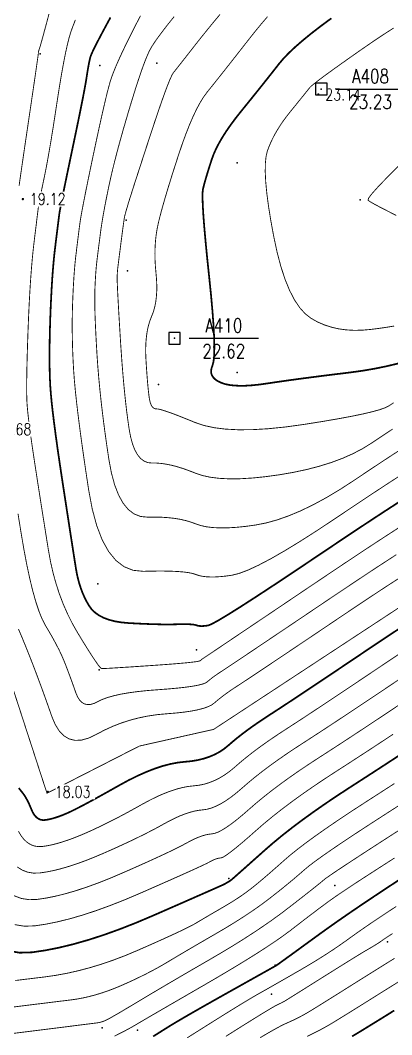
# Model space of a CAD drawing. Extents: x 871 to 1488, y 1110 to 1509.
# Drawn here: x 998.2 to 1030.2, y 1156.5 to 1244 of the extents above; entities that cross this region are included whole.
import ezdxf
from ezdxf.enums import TextEntityAlignment as Align

# ---------------------------------------------------------------- set-up
doc = ezdxf.new("R2010")
doc.units = 0
doc.header["$LTSCALE"] = 0.5
doc.header["$PDSIZE"] = 0.2
doc.layers.get('0').update_dxf_attribs({"linetype": 'CONTINUOUS'})
for name, color, linetype in [('DGX', 2, 'CONTINUOUS'), ('GCD', 1, 'CONTINUOUS'), ('KZD', 1, 'CONTINUOUS'), ('ZDH', 1, 'CONTINUOUS')]:
    doc.layers.add(name, color=color, linetype=linetype)
doc.styles.add('HZ', font='rs.shx', dxfattribs={"width": 0.8, "bigfont": 'hztxt.shx'})

# ---------------------------------------------------------------- blocks, each defined once
blk = doc.blocks.new('GC200')
at = {"linetype": 'Continuous', "const_width": 0.2, "flags": 128}
blk.add_lwpolyline([(-0.1, 0, 1), (0.1, 0, 1)], format="xyb", close=True, dxfattribs=at)
blk = doc.blocks.new('gc261')
blk.add_lwpolyline([(-1, -1), (1, -1), (1, 1), (-1, 1)], close=True)
blk.add_point((0, 0))

msp = doc.modelspace()

# ---------------------------------------------------------------- linework, layer by layer
at = {"layer": 'DGX', "linetype": 'Continuous', "const_width": 0.075, "elevation": 18, "flags": 128}
msp.add_lwpolyline([(1092.349, 1235.453), (1087.995, 1226.038), (1083.075, 1220.756), (1063.737, 1210.084), (1055.226, 1203.74), (1036.535, 1197.056), (1014.874, 1182.849), (1008.465, 1181.412), (1000.492, 1177.348), (995.672, 1192.15), (993.252, 1210.539), (995.311, 1246.721), (998.844, 1256.44), (1017.747, 1272.329), (1031.623, 1278.323), (1058.063, 1275.135), (1068.371, 1272.68), (1076.951, 1262.439), (1095.592, 1248.1)], close=True, dxfattribs=at)
at = {"layer": 'DGX', "linetype": 'Continuous', "const_width": 0.075, "flags": 128}
for points in [[(998.089, 1229.714), (998.19, 1230.429), (998.319, 1231.318), (998.474, 1232.38), (998.655, 1233.615), (998.864, 1235.024), (999.072, 1236.428), (999.252, 1237.649), (999.404, 1238.686), (999.529, 1239.54), (999.625, 1240.211), (999.694, 1240.698), (999.735, 1241.003), (999.748, 1241.123), (999.749, 1241.156), (999.753, 1241.195), (999.762, 1241.24), (999.773, 1241.293), (999.789, 1241.351), (999.808, 1241.416), (999.831, 1241.488), (999.857, 1241.566), (999.894, 1241.683), (999.95, 1241.872), (1000.023, 1242.131), (1000.116, 1242.462), (1000.226, 1242.865), (1000.354, 1243.338), (1000.501, 1243.883), (1000.666, 1244.499)], [(1031.352, 1200.549), (1029.846, 1199.581), (1028.094, 1198.435), (1026.095, 1197.11), (1023.85, 1195.606), (1021.626, 1194.11), (1019.69, 1192.808), (1018.042, 1191.7), (1016.682, 1190.787), (1015.611, 1190.067), (1014.828, 1189.541), (1014.332, 1189.21), (1014.126, 1189.073), (1014.064, 1189.032), (1014.006, 1188.993), (1013.95, 1188.954), (1013.897, 1188.916), (1013.847, 1188.878), (1013.8, 1188.841), (1013.756, 1188.805), (1013.715, 1188.769), (1013.614, 1188.731), (1013.391, 1188.689), (1013.046, 1188.644), (1012.579, 1188.593), (1011.99, 1188.539), (1011.28, 1188.481), (1010.447, 1188.418), (1009.492, 1188.351), (1008.536, 1188.287), (1007.701, 1188.231), (1006.986, 1188.185), (1006.391, 1188.148), (1005.916, 1188.119), (1005.561, 1188.1), (1005.327, 1188.09), (1005.213, 1188.088), (1005.133, 1188.139), (1005.001, 1188.286), (1004.818, 1188.529), (1004.584, 1188.869), (1004.298, 1189.304), (1003.96, 1189.835), (1003.571, 1190.461), (1003.131, 1191.184), (1002.683, 1191.97), (1002.274, 1192.786), (1001.902, 1193.631), (1001.569, 1194.506), (1001.274, 1195.411), (1001.016, 1196.345), (1000.797, 1197.309), (1000.616, 1198.303), (1000.455, 1199.305), (1000.297, 1200.295), (1000.142, 1201.272), (999.989, 1202.237), (999.84, 1203.189), (999.693, 1204.129), (999.55, 1205.056), (999.409, 1205.97), (999.277, 1206.844), (999.16, 1207.647), (999.058, 1208.38), (998.97, 1209.042), (998.897, 1209.635), (998.839, 1210.158), (998.795, 1210.61), (998.767, 1210.993), (998.75, 1211.394), (998.74, 1211.902), (998.739, 1212.517), (998.747, 1213.239), (998.762, 1214.068), (998.785, 1215.003), (998.817, 1216.046), (998.857, 1217.196), (998.903, 1218.368), (998.955, 1219.478), (999.012, 1220.526), (999.074, 1221.512), (999.142, 1222.435), (999.215, 1223.295), (999.294, 1224.094), (999.378, 1224.83), (999.459, 1225.496), (999.531, 1226.084), (999.594, 1226.592), (999.647, 1227.023), (999.69, 1227.375), (999.724, 1227.648), (999.748, 1227.843), (999.763, 1227.959), (999.779, 1228.064), (999.808, 1228.226), (999.85, 1228.445), (999.905, 1228.72), (999.972, 1229.052), (1000.052, 1229.44), (1000.145, 1229.885), (1000.25, 1230.387), (1000.365, 1230.948), (1000.485, 1231.57), (1000.609, 1232.253), (1000.739, 1232.997), (1000.875, 1233.803), (1001.015, 1234.67), (1001.16, 1235.598), (1001.311, 1236.587), (1001.462, 1237.571), (1001.608, 1238.483), (1001.751, 1239.323), (1001.889, 1240.091), (1002.022, 1240.787), (1002.152, 1241.411), (1002.277, 1241.963), (1002.398, 1242.443), (1002.538, 1242.912), (1002.722, 1243.429), (1002.948, 1243.997)], [(1030.892, 1204.671), (1029.814, 1203.974), (1028.551, 1203.146), (1027.105, 1202.185), (1025.476, 1201.093), (1023.828, 1200.002), (1022.329, 1199.046), (1020.977, 1198.224), (1019.774, 1197.536), (1018.719, 1196.984), (1017.812, 1196.565), (1017.053, 1196.281), (1016.442, 1196.132), (1015.924, 1196.061), (1015.444, 1196.012), (1015.001, 1195.986), (1014.596, 1195.983), (1014.229, 1196.002), (1013.899, 1196.043), (1013.607, 1196.107), (1013.353, 1196.193), (1013.076, 1196.283), (1012.715, 1196.357), (1012.271, 1196.415), (1011.743, 1196.457), (1011.132, 1196.484), (1010.437, 1196.496), (1009.658, 1196.491), (1008.796, 1196.471), (1007.932, 1196.556), (1007.146, 1196.869), (1006.439, 1197.41), (1005.81, 1198.178), (1005.26, 1199.173), (1004.789, 1200.396), (1004.396, 1201.846), (1004.082, 1203.524), (1003.822, 1205.251), (1003.59, 1206.851), (1003.386, 1208.323), (1003.211, 1209.668), (1003.064, 1210.885), (1002.946, 1211.975), (1002.856, 1212.937), (1002.794, 1213.771), (1002.752, 1214.535), (1002.718, 1215.286), (1002.693, 1216.023), (1002.677, 1216.747), (1002.67, 1217.458), (1002.672, 1218.156), (1002.683, 1218.84), (1002.702, 1219.511), (1002.728, 1220.158), (1002.756, 1220.77), (1002.788, 1221.349), (1002.822, 1221.893), (1002.86, 1222.402), (1002.9, 1222.877), (1002.943, 1223.318), (1002.99, 1223.724), (1003.037, 1224.107), (1003.082, 1224.476), (1003.126, 1224.831), (1003.169, 1225.172), (1003.21, 1225.5), (1003.25, 1225.814), (1003.288, 1226.115), (1003.325, 1226.402), (1003.374, 1226.74), (1003.452, 1227.196), (1003.557, 1227.77), (1003.69, 1228.46), (1003.85, 1229.268), (1004.039, 1230.193), (1004.255, 1231.236), (1004.498, 1232.395), (1004.746, 1233.56), (1004.975, 1234.616), (1005.185, 1235.565), (1005.377, 1236.406), (1005.549, 1237.138), (1005.703, 1237.763), (1005.837, 1238.28), (1005.953, 1238.689), (1006.08, 1239.075), (1006.249, 1239.524), (1006.459, 1240.034), (1006.71, 1240.607), (1007.003, 1241.241), (1007.338, 1241.938), (1007.714, 1242.697), (1008.131, 1243.518), (1008.565, 1244.344)], [(1030.836, 1206.849), (1030.07, 1206.354), (1029.172, 1205.764), (1028.144, 1205.082), (1026.985, 1204.305), (1025.782, 1203.525), (1024.618, 1202.83), (1023.496, 1202.221), (1022.414, 1201.697), (1021.373, 1201.26), (1020.372, 1200.908), (1019.412, 1200.641), (1018.493, 1200.461), (1017.626, 1200.342), (1016.821, 1200.261), (1016.08, 1200.217), (1015.402, 1200.211), (1014.787, 1200.243), (1014.235, 1200.312), (1013.746, 1200.419), (1013.32, 1200.563), (1012.91, 1200.715), (1012.469, 1200.844), (1011.998, 1200.95), (1011.495, 1201.034), (1010.962, 1201.094), (1010.398, 1201.131), (1009.802, 1201.145), (1009.176, 1201.137), (1008.562, 1201.198), (1008.004, 1201.42), (1007.502, 1201.804), (1007.056, 1202.349), (1006.666, 1203.056), (1006.331, 1203.924), (1006.052, 1204.953), (1005.829, 1206.144), (1005.643, 1207.398), (1005.473, 1208.615), (1005.32, 1209.797), (1005.184, 1210.942), (1005.065, 1212.051), (1004.962, 1213.123), (1004.877, 1214.16), (1004.808, 1215.16), (1004.753, 1216.106), (1004.707, 1216.978), (1004.67, 1217.776), (1004.642, 1218.502), (1004.624, 1219.153), (1004.615, 1219.732), (1004.615, 1220.236), (1004.625, 1220.668), (1004.64, 1221.052), (1004.657, 1221.416), (1004.676, 1221.76), (1004.696, 1222.083), (1004.719, 1222.386), (1004.743, 1222.668), (1004.768, 1222.93), (1004.796, 1223.172), (1004.825, 1223.412), (1004.858, 1223.672), (1004.893, 1223.95), (1004.93, 1224.247), (1004.97, 1224.563), (1005.013, 1224.897), (1005.058, 1225.251), (1005.105, 1225.623), (1005.16, 1226.021), (1005.225, 1226.451), (1005.301, 1226.913), (1005.388, 1227.408), (1005.485, 1227.935), (1005.593, 1228.494), (1005.713, 1229.085), (1005.842, 1229.709), (1005.988, 1230.371), (1006.153, 1231.077), (1006.339, 1231.828), (1006.545, 1232.622), (1006.772, 1233.461), (1007.019, 1234.344), (1007.286, 1235.272), (1007.574, 1236.244), (1007.862, 1237.193), (1008.131, 1238.054), (1008.382, 1238.827), (1008.614, 1239.512), (1008.827, 1240.108), (1009.022, 1240.616), (1009.198, 1241.036), (1009.355, 1241.367), (1009.536, 1241.687), (1009.786, 1242.073), (1010.104, 1242.525), (1010.49, 1243.042), (1010.944, 1243.626), (1011.467, 1244.275)], [(1030.325, 1208.733), (1029.793, 1208.383), (1029.183, 1207.978), (1028.495, 1207.517), (1027.735, 1207.047), (1026.908, 1206.614), (1026.015, 1206.217), (1025.054, 1205.858), (1024.027, 1205.536), (1022.933, 1205.25), (1021.772, 1205.002), (1020.544, 1204.79), (1019.327, 1204.623), (1018.199, 1204.509), (1017.159, 1204.448), (1016.208, 1204.44), (1015.345, 1204.484), (1014.57, 1204.581), (1013.884, 1204.731), (1013.287, 1204.934), (1012.745, 1205.148), (1012.224, 1205.332), (1011.725, 1205.486), (1011.248, 1205.61), (1010.792, 1205.703), (1010.358, 1205.767), (1009.946, 1205.8), (1009.556, 1205.803), (1009.193, 1205.839), (1008.863, 1205.971), (1008.566, 1206.198), (1008.302, 1206.52), (1008.071, 1206.938), (1007.873, 1207.452), (1007.708, 1208.061), (1007.576, 1208.765), (1007.464, 1209.545), (1007.356, 1210.38), (1007.254, 1211.27), (1007.157, 1212.216), (1007.065, 1213.216), (1006.979, 1214.272), (1006.898, 1215.383), (1006.822, 1216.549), (1006.754, 1217.676), (1006.695, 1218.67), (1006.646, 1219.53), (1006.607, 1220.256), (1006.578, 1220.849), (1006.558, 1221.308), (1006.548, 1221.633), (1006.548, 1221.825), (1006.553, 1221.947), (1006.558, 1222.062), (1006.564, 1222.171), (1006.57, 1222.274), (1006.578, 1222.37), (1006.585, 1222.459), (1006.593, 1222.542), (1006.602, 1222.619), (1006.614, 1222.717), (1006.633, 1222.868), (1006.659, 1223.069), (1006.691, 1223.322), (1006.73, 1223.626), (1006.775, 1223.981), (1006.828, 1224.387), (1006.886, 1224.845), (1006.945, 1225.301), (1006.998, 1225.706), (1007.045, 1226.057), (1007.086, 1226.356), (1007.12, 1226.601), (1007.148, 1226.795), (1007.17, 1226.935), (1007.187, 1227.023), (1007.203, 1227.095), (1007.227, 1227.188), (1007.257, 1227.304), (1007.295, 1227.44), (1007.34, 1227.599), (1007.393, 1227.778), (1007.452, 1227.98), (1007.518, 1228.203), (1007.609, 1228.499), (1007.742, 1228.919), (1007.916, 1229.464), (1008.131, 1230.133), (1008.389, 1230.927), (1008.688, 1231.846), (1009.028, 1232.889), (1009.411, 1234.056), (1009.794, 1235.216), (1010.14, 1236.238), (1010.447, 1237.12), (1010.716, 1237.864), (1010.946, 1238.468), (1011.138, 1238.933), (1011.292, 1239.26), (1011.407, 1239.448), (1011.518, 1239.585), (1011.659, 1239.762), (1011.831, 1239.978), (1012.032, 1240.233), (1012.263, 1240.527), (1012.525, 1240.861), (1012.817, 1241.233), (1013.139, 1241.645), (1013.483, 1242.082), (1013.841, 1242.532), (1014.214, 1242.995), (1014.602, 1243.47), (1015.004, 1243.959), (1015.421, 1244.459)], [(1030.413, 1211.002), (1030.221, 1210.875), (1030.005, 1210.729), (1029.689, 1210.57), (1029.198, 1210.398), (1028.534, 1210.214), (1027.695, 1210.019), (1026.681, 1209.812), (1025.494, 1209.593), (1024.132, 1209.362), (1022.596, 1209.119), (1021.029, 1208.904), (1019.577, 1208.758), (1018.238, 1208.679), (1017.013, 1208.668), (1015.903, 1208.725), (1014.906, 1208.85), (1014.023, 1209.043), (1013.254, 1209.304), (1012.579, 1209.581), (1011.978, 1209.82), (1011.452, 1210.021), (1011, 1210.186), (1010.623, 1210.313), (1010.319, 1210.402), (1010.09, 1210.455), (1009.936, 1210.47), (1009.823, 1210.481), (1009.721, 1210.521), (1009.63, 1210.592), (1009.548, 1210.691), (1009.476, 1210.821), (1009.415, 1210.979), (1009.364, 1211.168), (1009.323, 1211.386), (1009.288, 1211.641), (1009.252, 1211.94), (1009.216, 1212.284), (1009.18, 1212.672), (1009.144, 1213.105), (1009.108, 1213.582), (1009.072, 1214.104), (1009.036, 1214.67), (1009.012, 1215.243), (1009.013, 1215.788), (1009.037, 1216.303), (1009.086, 1216.789), (1009.158, 1217.245), (1009.255, 1217.673), (1009.376, 1218.071), (1009.521, 1218.44), (1009.665, 1218.808), (1009.781, 1219.206), (1009.869, 1219.632), (1009.93, 1220.087), (1009.963, 1220.571), (1009.969, 1221.083), (1009.947, 1221.625), (1009.898, 1222.195), (1009.846, 1222.773), (1009.816, 1223.339), (1009.808, 1223.892), (1009.822, 1224.432), (1009.858, 1224.959), (1009.916, 1225.474), (1009.996, 1225.977), (1010.098, 1226.466), (1010.224, 1226.981), (1010.377, 1227.56), (1010.556, 1228.202), (1010.762, 1228.908), (1010.994, 1229.678), (1011.253, 1230.511), (1011.538, 1231.407), (1011.85, 1232.367), (1012.173, 1233.32), (1012.492, 1234.193), (1012.806, 1234.987), (1013.117, 1235.701), (1013.423, 1236.337), (1013.725, 1236.893), (1014.022, 1237.37), (1014.316, 1237.768), (1014.626, 1238.152), (1014.975, 1238.587), (1015.362, 1239.072), (1015.788, 1239.609), (1016.253, 1240.197), (1016.756, 1240.837), (1017.297, 1241.527), (1017.877, 1242.268), (1018.459, 1243.001), (1019.006, 1243.666), (1019.518, 1244.263)], [(1030.454, 1217.609), (1029.835, 1217.506), (1029.161, 1217.408), (1028.432, 1217.315), (1027.69, 1217.25), (1026.976, 1217.238), (1026.29, 1217.279), (1025.633, 1217.372), (1025.004, 1217.517), (1024.403, 1217.715), (1023.831, 1217.965), (1023.288, 1218.268), (1022.774, 1218.666), (1022.292, 1219.203), (1021.841, 1219.878), (1021.422, 1220.691), (1021.034, 1221.642), (1020.678, 1222.731), (1020.353, 1223.959), (1020.06, 1225.325), (1019.808, 1226.695), (1019.609, 1227.938), (1019.462, 1229.053), (1019.368, 1230.04), (1019.326, 1230.898), (1019.337, 1231.629), (1019.4, 1232.231), (1019.516, 1232.705), (1019.67, 1233.117), (1019.85, 1233.53), (1020.056, 1233.946), (1020.288, 1234.363), (1020.545, 1234.783), (1020.828, 1235.205), (1021.136, 1235.629), (1021.471, 1236.054), (1021.801, 1236.461), (1022.097, 1236.825), (1022.359, 1237.149), (1022.587, 1237.431), (1022.78, 1237.671), (1022.94, 1237.87), (1023.066, 1238.028), (1023.157, 1238.144), (1023.292, 1238.279), (1023.548, 1238.492), (1023.925, 1238.785), (1024.423, 1239.157), (1025.042, 1239.608), (1025.782, 1240.137), (1026.643, 1240.746), (1027.625, 1241.434), (1028.629, 1242.124), (1029.553, 1242.741), (1030.399, 1243.284)], [(1030.635, 1227.139), (1029.819, 1227.551), (1029.167, 1227.888), (1028.679, 1228.149), (1028.356, 1228.335), (1028.197, 1228.445), (1028.246, 1228.625), (1028.544, 1229.022), (1029.093, 1229.636), (1029.892, 1230.466), (1030.94, 1231.513)], [(1030.642, 1197.909), (1028.987, 1196.834), (1027.117, 1195.599), (1025.032, 1194.204), (1022.964, 1192.814), (1021.147, 1191.593), (1019.582, 1190.542), (1018.268, 1189.66), (1017.205, 1188.948), (1016.393, 1188.406), (1015.832, 1188.033), (1015.522, 1187.83), (1015.343, 1187.713), (1015.171, 1187.597), (1015.008, 1187.484), (1014.853, 1187.371), (1014.707, 1187.261), (1014.569, 1187.153), (1014.439, 1187.046), (1014.318, 1186.941), (1014.149, 1186.839), (1013.875, 1186.742), (1013.497, 1186.65), (1013.015, 1186.563), (1012.427, 1186.481), (1011.736, 1186.404), (1010.94, 1186.332), (1010.039, 1186.265), (1009.125, 1186.193), (1008.287, 1186.104), (1007.526, 1186), (1006.842, 1185.88), (1006.234, 1185.743), (1005.704, 1185.591), (1005.249, 1185.423), (1004.872, 1185.239), (1004.546, 1185.083), (1004.245, 1184.999), (1003.97, 1184.988), (1003.721, 1185.048), (1003.497, 1185.181), (1003.299, 1185.386), (1003.127, 1185.663), (1002.98, 1186.012), (1002.847, 1186.392), (1002.716, 1186.761), (1002.586, 1187.119), (1002.458, 1187.466), (1002.332, 1187.803), (1002.208, 1188.129), (1002.085, 1188.445), (1001.964, 1188.749), (1001.835, 1189.058), (1001.685, 1189.388), (1001.515, 1189.739), (1001.325, 1190.109), (1001.115, 1190.5), (1000.885, 1190.912), (1000.635, 1191.344), (1000.365, 1191.796), (1000.087, 1192.328), (999.812, 1192.999), (999.541, 1193.808), (999.272, 1194.756), (999.008, 1195.842), (998.746, 1197.067), (998.488, 1198.431), (998.234, 1199.933), (997.993, 1201.429)], [(1031.437, 1196.237), (1029.88, 1195.234), (1028.139, 1194.089), (1026.213, 1192.802), (1024.302, 1191.517), (1022.605, 1190.378), (1021.122, 1189.383), (1019.853, 1188.534), (1018.799, 1187.83), (1017.958, 1187.271), (1017.332, 1186.857), (1016.919, 1186.588), (1016.621, 1186.393), (1016.336, 1186.202), (1016.066, 1186.013), (1015.809, 1185.827), (1015.567, 1185.644), (1015.338, 1185.464), (1015.123, 1185.287), (1014.922, 1185.112), (1014.688, 1184.947), (1014.374, 1184.796), (1013.981, 1184.659), (1013.508, 1184.537), (1012.956, 1184.43), (1012.323, 1184.337), (1011.611, 1184.259), (1010.82, 1184.195), (1009.997, 1184.118), (1009.193, 1183.999), (1008.406, 1183.839), (1007.637, 1183.637), (1006.887, 1183.393), (1006.154, 1183.108), (1005.439, 1182.78), (1004.743, 1182.412), (1004.081, 1182.096), (1003.471, 1181.926), (1002.913, 1181.902), (1002.407, 1182.025), (1001.953, 1182.294), (1001.552, 1182.71), (1001.202, 1183.271), (1000.904, 1183.98), (1000.634, 1184.75), (1000.368, 1185.499), (1000.105, 1186.226), (999.845, 1186.931), (999.59, 1187.614), (999.337, 1188.276), (999.089, 1188.915), (998.844, 1189.533), (998.61, 1190.11), (998.398, 1190.629), (998.205, 1191.087), (998.033, 1191.487)]]:
    msp.add_lwpolyline(points, dxfattribs=at)
at = {"layer": 'DGX', "color": 3, "linetype": 'Continuous', "const_width": 0.15, "flags": 128}
for points in [[(1030.948, 1202.493), (1029.558, 1201.595), (1027.931, 1200.527), (1026.067, 1199.289), (1023.966, 1197.881), (1021.875, 1196.48), (1020.039, 1195.262), (1018.458, 1194.227), (1017.134, 1193.376), (1016.065, 1192.708), (1015.251, 1192.223), (1014.693, 1191.921), (1014.391, 1191.803), (1014.222, 1191.78), (1014.066, 1191.764), (1013.922, 1191.755), (1013.79, 1191.754), (1013.671, 1191.76), (1013.564, 1191.774), (1013.469, 1191.794), (1013.386, 1191.823), (1013.292, 1191.852), (1013.161, 1191.875), (1012.995, 1191.894), (1012.794, 1191.906), (1012.556, 1191.914), (1012.283, 1191.916), (1011.974, 1191.913), (1011.63, 1191.904), (1011.249, 1191.896), (1010.831, 1191.894), (1010.377, 1191.898), (1009.886, 1191.909), (1009.359, 1191.925), (1008.795, 1191.948), (1008.194, 1191.976), (1007.556, 1192.011), (1006.929, 1192.068), (1006.357, 1192.163), (1005.842, 1192.296), (1005.383, 1192.466), (1004.98, 1192.674), (1004.634, 1192.92), (1004.343, 1193.204), (1004.109, 1193.526), (1003.911, 1193.874), (1003.73, 1194.234), (1003.566, 1194.608), (1003.419, 1194.994), (1003.288, 1195.394), (1003.175, 1195.807), (1003.078, 1196.233), (1002.998, 1196.672), (1002.916, 1197.182), (1002.816, 1197.818), (1002.697, 1198.581), (1002.558, 1199.471), (1002.401, 1200.488), (1002.224, 1201.632), (1002.029, 1202.903), (1001.814, 1204.301), (1001.602, 1205.706), (1001.413, 1206.998), (1001.249, 1208.177), (1001.108, 1209.244), (1000.99, 1210.197), (1000.897, 1211.038), (1000.827, 1211.767), (1000.781, 1212.382), (1000.751, 1212.965), (1000.729, 1213.594), (1000.716, 1214.27), (1000.712, 1214.993), (1000.716, 1215.763), (1000.729, 1216.58), (1000.75, 1217.443), (1000.779, 1218.353), (1000.815, 1219.263), (1000.856, 1220.124), (1000.9, 1220.937), (1000.948, 1221.702), (1001.001, 1222.418), (1001.058, 1223.086), (1001.119, 1223.706), (1001.184, 1224.277), (1001.248, 1224.802), (1001.307, 1225.28), (1001.36, 1225.712), (1001.408, 1226.097), (1001.45, 1226.437), (1001.487, 1226.731), (1001.518, 1226.979), (1001.544, 1227.18), (1001.581, 1227.425), (1001.649, 1227.8), (1001.746, 1228.307), (1001.872, 1228.945), (1002.028, 1229.715), (1002.214, 1230.616), (1002.43, 1231.649), (1002.674, 1232.812), (1002.921, 1233.985), (1003.141, 1235.042), (1003.334, 1235.986), (1003.501, 1236.814), (1003.641, 1237.529), (1003.754, 1238.128), (1003.841, 1238.614), (1003.902, 1238.985), (1003.948, 1239.287), (1003.993, 1239.568), (1004.037, 1239.826), (1004.079, 1240.062), (1004.12, 1240.276), (1004.16, 1240.468), (1004.199, 1240.637), (1004.236, 1240.785), (1004.303, 1240.972), (1004.43, 1241.259), (1004.617, 1241.646), (1004.865, 1242.134), (1005.174, 1242.722), (1005.542, 1243.41), (1005.971, 1244.199)], [(1030.825, 1214.388), (1029.79, 1214.142), (1028.738, 1213.928), (1027.669, 1213.747), (1026.581, 1213.599), (1025.511, 1213.469), (1024.492, 1213.343), (1023.523, 1213.219), (1022.607, 1213.099), (1021.741, 1212.983), (1020.926, 1212.869), (1020.163, 1212.759), (1019.451, 1212.653), (1018.789, 1212.562), (1018.175, 1212.499), (1017.611, 1212.465), (1017.095, 1212.46), (1016.628, 1212.483), (1016.209, 1212.534), (1015.84, 1212.614), (1015.519, 1212.723), (1015.248, 1212.853), (1015.028, 1212.999), (1014.858, 1213.161), (1014.739, 1213.337), (1014.671, 1213.529), (1014.654, 1213.737), (1014.687, 1213.96), (1014.771, 1214.198), (1014.862, 1214.534), (1014.917, 1215.048), (1014.935, 1215.74), (1014.918, 1216.612), (1014.864, 1217.661), (1014.773, 1218.89), (1014.647, 1220.297), (1014.484, 1221.883), (1014.317, 1223.466), (1014.18, 1224.867), (1014.071, 1226.084), (1013.99, 1227.118), (1013.939, 1227.968), (1013.916, 1228.636), (1013.921, 1229.12), (1013.956, 1229.421), (1014.011, 1229.644), (1014.077, 1229.894), (1014.155, 1230.173), (1014.244, 1230.478), (1014.344, 1230.812), (1014.456, 1231.172), (1014.58, 1231.561), (1014.715, 1231.977), (1014.878, 1232.417), (1015.083, 1232.878), (1015.332, 1233.36), (1015.624, 1233.864), (1015.959, 1234.388), (1016.338, 1234.934), (1016.759, 1235.501), (1017.224, 1236.088), (1017.701, 1236.676), (1018.16, 1237.243), (1018.599, 1237.789), (1019.02, 1238.314), (1019.423, 1238.819), (1019.806, 1239.302), (1020.171, 1239.764), (1020.517, 1240.206), (1020.898, 1240.655), (1021.367, 1241.142), (1021.924, 1241.665), (1022.57, 1242.226), (1023.303, 1242.823), (1024.125, 1243.458), (1025.035, 1244.129)]]:
    msp.add_lwpolyline(points, dxfattribs=at)
for points, elevation in [([(1031.666, 1192.032), (1030.182, 1191.068), (1028.576, 1189.998), (1026.978, 1188.924), (1025.52, 1187.947), (1024.202, 1187.066), (1023.024, 1186.281), (1021.987, 1185.592), (1021.089, 1185), (1020.331, 1184.504), (1019.713, 1184.104), (1019.178, 1183.754), (1018.667, 1183.41), (1018.182, 1183.072), (1017.721, 1182.738), (1017.286, 1182.41), (1016.875, 1182.086), (1016.49, 1181.768), (1016.129, 1181.456), (1015.766, 1181.162), (1015.373, 1180.903), (1014.949, 1180.677), (1014.496, 1180.485), (1014.012, 1180.327), (1013.499, 1180.203), (1012.955, 1180.112), (1012.381, 1180.055), (1011.777, 1179.988), (1011.142, 1179.867), (1010.477, 1179.693), (1009.781, 1179.464), (1009.055, 1179.181), (1008.298, 1178.844), (1007.511, 1178.454), (1006.694, 1178.009), (1005.895, 1177.559), (1005.165, 1177.153), (1004.504, 1176.79), (1003.912, 1176.471), (1003.389, 1176.195), (1002.934, 1175.962), (1002.548, 1175.773), (1002.231, 1175.628), (1001.953, 1175.51), (1001.687, 1175.406), (1001.432, 1175.313), (1001.188, 1175.233), (1000.956, 1175.166), (1000.734, 1175.111), (1000.524, 1175.069), (1000.325, 1175.04), (1000.137, 1175.033), (999.961, 1175.061), (999.797, 1175.124), (999.644, 1175.221), (999.504, 1175.352), (999.374, 1175.517), (999.257, 1175.716), (999.151, 1175.95), (999.051, 1176.194), (998.95, 1176.421), (998.848, 1176.633), (998.745, 1176.83), (998.641, 1177.01), (998.537, 1177.175), (998.431, 1177.325), (998.325, 1177.459), (998.225, 1177.581), (998.137, 1177.695), (998.061, 1177.801)], 17.5), ([(997.138, 1163.764), (998.142, 1163.604), (999.214, 1163.639), (1000.344, 1163.806), (1001.524, 1164.038), (1002.755, 1164.335), (1004.037, 1164.699), (1005.369, 1165.128), (1006.751, 1165.624), (1008.184, 1166.185), (1009.668, 1166.812), (1011.084, 1167.431), (1012.315, 1167.97), (1013.36, 1168.429), (1014.22, 1168.807), (1014.896, 1169.105), (1015.385, 1169.322), (1015.69, 1169.459), (1015.809, 1169.515), (1015.837, 1169.532), (1015.868, 1169.55), (1015.9, 1169.569), (1015.936, 1169.59), (1015.973, 1169.612), (1016.013, 1169.635), (1016.055, 1169.659), (1016.1, 1169.685), (1016.145, 1169.712), (1016.188, 1169.738), (1016.229, 1169.763), (1016.268, 1169.788), (1016.306, 1169.813), (1016.341, 1169.838), (1016.374, 1169.862), (1016.406, 1169.886), (1016.477, 1169.946), (1016.632, 1170.081), (1016.87, 1170.291), (1017.191, 1170.575), (1017.595, 1170.933), (1018.081, 1171.365), (1018.651, 1171.872), (1019.304, 1172.454), (1020.027, 1173.08), (1020.807, 1173.722), (1021.645, 1174.378), (1022.541, 1175.051), (1023.494, 1175.738), (1024.504, 1176.441), (1025.572, 1177.159), (1026.697, 1177.892), (1027.829, 1178.621), (1028.915, 1179.323), (1029.956, 1179.999), (1030.952, 1180.649)], 15), ([(1031.255, 1170.123), (1029.988, 1169.296), (1028.786, 1168.502), (1027.649, 1167.74), (1026.577, 1167.011), (1025.571, 1166.315), (1024.629, 1165.651), (1023.753, 1165.02), (1022.96, 1164.443), (1022.269, 1163.94), (1021.681, 1163.512), (1021.194, 1163.16), (1020.81, 1162.882), (1020.527, 1162.679), (1020.347, 1162.551), (1020.269, 1162.498), (1020.181, 1162.448), (1019.971, 1162.331), (1019.639, 1162.145), (1019.185, 1161.891), (1018.609, 1161.569), (1017.911, 1161.179), (1017.092, 1160.72), (1016.15, 1160.194), (1015.191, 1159.656), (1014.318, 1159.164), (1013.531, 1158.717), (1012.83, 1158.316), (1012.216, 1157.961), (1011.687, 1157.65), (1011.245, 1157.386), (1010.89, 1157.166), (1010.59, 1156.978), (1010.317, 1156.806), (1010.07, 1156.651), (1009.849, 1156.512), (1009.654, 1156.389)], 12.5), ([(1030.456, 1158.626), (1030.145, 1158.431), (1029.81, 1158.222), (1029.452, 1158.001), (1029.072, 1157.765), (1028.667, 1157.517), (1028.24, 1157.254), (1027.79, 1156.979), (1027.316, 1156.689), (1026.823, 1156.396)], 10)]:
    msp.add_lwpolyline(points, dxfattribs=dict(at, elevation=elevation))
at = {"layer": 'DGX', "linetype": 'Continuous', "const_width": 0.075, "flags": 128}
for points, elevation in [([(1031.204, 1189.557), (1029.757, 1188.596), (1028.316, 1187.628), (1026.977, 1186.732), (1025.742, 1185.907), (1024.61, 1185.154), (1023.58, 1184.473), (1022.654, 1183.864), (1021.83, 1183.327), (1021.11, 1182.861), (1020.456, 1182.435), (1019.833, 1182.015), (1019.24, 1181.601), (1018.677, 1181.194), (1018.145, 1180.792), (1017.644, 1180.398), (1017.173, 1180.009), (1016.733, 1179.627), (1016.305, 1179.27), (1015.872, 1178.956), (1015.433, 1178.686), (1014.989, 1178.459), (1014.54, 1178.276), (1014.086, 1178.135), (1013.626, 1178.039), (1013.161, 1177.985), (1012.682, 1177.932), (1012.178, 1177.836), (1011.649, 1177.697), (1011.097, 1177.515), (1010.52, 1177.291), (1009.92, 1177.024), (1009.295, 1176.713), (1008.645, 1176.36), (1007.991, 1175.994), (1007.351, 1175.645), (1006.724, 1175.312), (1006.112, 1174.997), (1005.514, 1174.698), (1004.929, 1174.416), (1004.359, 1174.15), (1003.803, 1173.902), (1003.264, 1173.674), (1002.748, 1173.47), (1002.253, 1173.291), (1001.779, 1173.136), (1001.328, 1173.005), (1000.898, 1172.899), (1000.489, 1172.817), (1000.103, 1172.76), (999.738, 1172.747), (999.397, 1172.802), (999.078, 1172.923), (998.782, 1173.111), (998.508, 1173.365), (998.257, 1173.686), (998.029, 1174.074)], 17), ([(1030.938, 1187.194), (1029.654, 1186.332), (1028.435, 1185.516), (1027.282, 1184.748), (1026.195, 1184.028), (1025.174, 1183.355), (1024.219, 1182.729), (1023.33, 1182.15), (1022.507, 1181.619), (1021.734, 1181.115), (1020.998, 1180.619), (1020.298, 1180.13), (1019.633, 1179.649), (1019.005, 1179.175), (1018.413, 1178.709), (1017.857, 1178.25), (1017.336, 1177.799), (1016.844, 1177.378), (1016.371, 1177.01), (1015.917, 1176.695), (1015.483, 1176.433), (1015.069, 1176.224), (1014.674, 1176.068), (1014.298, 1175.965), (1013.942, 1175.915), (1013.587, 1175.876), (1013.213, 1175.805), (1012.822, 1175.702), (1012.413, 1175.567), (1011.986, 1175.401), (1011.541, 1175.203), (1011.078, 1174.973), (1010.597, 1174.712), (1010.087, 1174.429), (1009.536, 1174.137), (1008.944, 1173.835), (1008.312, 1173.523), (1007.639, 1173.201), (1006.925, 1172.869), (1006.17, 1172.527), (1005.375, 1172.176), (1004.576, 1171.837), (1003.808, 1171.535), (1003.073, 1171.268), (1002.37, 1171.038), (1001.699, 1170.844), (1001.061, 1170.686), (1000.455, 1170.565), (999.88, 1170.479), (999.339, 1170.462), (998.832, 1170.543), (998.358, 1170.723), (997.919, 1171.001)], 16.5), ([(1030.992, 1185.035), (1029.892, 1184.301), (1028.822, 1183.59), (1027.781, 1182.901), (1026.768, 1182.236), (1025.785, 1181.593), (1024.83, 1180.974), (1023.904, 1180.377), (1023.013, 1179.796), (1022.163, 1179.223), (1021.356, 1178.66), (1020.589, 1178.105), (1019.865, 1177.558), (1019.182, 1177.02), (1018.54, 1176.491), (1017.94, 1175.971), (1017.383, 1175.486), (1016.87, 1175.064), (1016.401, 1174.704), (1015.977, 1174.407), (1015.597, 1174.173), (1015.261, 1174.001), (1014.97, 1173.892), (1014.722, 1173.845), (1014.491, 1173.819), (1014.249, 1173.773), (1013.995, 1173.706), (1013.729, 1173.619), (1013.451, 1173.511), (1013.162, 1173.382), (1012.861, 1173.233), (1012.549, 1173.063), (1012.183, 1172.864), (1011.721, 1172.629), (1011.164, 1172.357), (1010.512, 1172.049), (1009.764, 1171.704), (1008.92, 1171.322), (1007.982, 1170.904), (1006.947, 1170.449), (1005.887, 1170), (1004.869, 1169.599), (1003.893, 1169.246), (1002.961, 1168.941), (1002.071, 1168.683), (1001.224, 1168.474), (1000.42, 1168.313), (999.658, 1168.199), (998.94, 1168.176), (998.267, 1168.283), (997.639, 1168.522)], 16), ([(997.703, 1166.024), (998.541, 1165.89), (999.436, 1165.919), (1000.385, 1166.061), (1001.387, 1166.262), (1002.443, 1166.522), (1003.552, 1166.843), (1004.714, 1167.223), (1005.929, 1167.664), (1007.198, 1168.163), (1008.519, 1168.723), (1009.793, 1169.281), (1010.916, 1169.776), (1011.889, 1170.207), (1012.712, 1170.575), (1013.384, 1170.88), (1013.906, 1171.121), (1014.278, 1171.299), (1014.5, 1171.414), (1014.644, 1171.493), (1014.783, 1171.562), (1014.917, 1171.621), (1015.045, 1171.671), (1015.167, 1171.711), (1015.285, 1171.742), (1015.396, 1171.763), (1015.503, 1171.775), (1015.641, 1171.818), (1015.849, 1171.933), (1016.125, 1172.121), (1016.471, 1172.381), (1016.885, 1172.713), (1017.369, 1173.117), (1017.922, 1173.594), (1018.543, 1174.142), (1019.223, 1174.732), (1019.95, 1175.332), (1020.724, 1175.941), (1021.545, 1176.56), (1022.414, 1177.189), (1023.329, 1177.828), (1024.291, 1178.476), (1025.3, 1179.135), (1026.329, 1179.797), (1027.35, 1180.458), (1028.362, 1181.117), (1029.366, 1181.775), (1030.362, 1182.431)], 15.5), ([(997.752, 1161.209), (998.495, 1161.299), (999.329, 1161.4), (1000.255, 1161.512), (1001.23, 1161.65), (1002.214, 1161.83), (1003.206, 1162.053), (1004.207, 1162.318), (1005.216, 1162.624), (1006.234, 1162.973), (1007.26, 1163.364), (1008.294, 1163.797), (1009.281, 1164.231), (1010.165, 1164.624), (1010.946, 1164.976), (1011.623, 1165.288), (1012.197, 1165.558), (1012.667, 1165.788), (1013.035, 1165.977), (1013.299, 1166.125), (1013.521, 1166.258), (1013.762, 1166.401), (1014.022, 1166.555), (1014.301, 1166.719), (1014.599, 1166.894), (1014.917, 1167.078), (1015.253, 1167.274), (1015.609, 1167.479), (1015.966, 1167.689), (1016.308, 1167.895), (1016.634, 1168.098), (1016.945, 1168.299), (1017.241, 1168.496), (1017.521, 1168.69), (1017.785, 1168.882), (1018.035, 1169.07), (1018.292, 1169.273), (1018.582, 1169.508), (1018.904, 1169.776), (1019.258, 1170.075), (1019.644, 1170.407), (1020.063, 1170.771), (1020.514, 1171.167), (1020.997, 1171.596), (1021.544, 1172.064), (1022.189, 1172.579), (1022.93, 1173.14), (1023.769, 1173.749), (1024.705, 1174.404), (1025.737, 1175.106), (1026.867, 1175.855), (1028.094, 1176.65), (1029.328, 1177.444), (1030.48, 1178.187)], 14.5), ([(1030.828, 1176.267), (1029.491, 1175.408), (1028.163, 1174.55), (1026.971, 1173.771), (1025.916, 1173.07), (1024.997, 1172.447), (1024.215, 1171.902), (1023.57, 1171.436), (1023.061, 1171.048), (1022.689, 1170.738), (1022.376, 1170.462), (1022.045, 1170.177), (1021.694, 1169.881), (1021.325, 1169.576), (1020.938, 1169.26), (1020.532, 1168.935), (1020.107, 1168.6), (1019.664, 1168.254), (1019.197, 1167.901), (1018.701, 1167.543), (1018.176, 1167.178), (1017.622, 1166.809), (1017.039, 1166.433), (1016.427, 1166.052), (1015.787, 1165.665), (1015.117, 1165.273), (1014.451, 1164.888), (1013.82, 1164.522), (1013.225, 1164.176), (1012.666, 1163.849), (1012.143, 1163.541), (1011.656, 1163.253), (1011.204, 1162.985), (1010.788, 1162.735), (1010.379, 1162.496), (1009.949, 1162.254), (1009.498, 1162.012), (1009.025, 1161.769), (1008.531, 1161.524), (1008.016, 1161.278), (1007.479, 1161.031), (1006.921, 1160.783), (1006.354, 1160.546), (1005.793, 1160.332), (1005.235, 1160.141), (1004.683, 1159.973), (1004.135, 1159.828), (1003.592, 1159.706), (1003.053, 1159.607), (1002.519, 1159.532), (1001.976, 1159.466), (1001.41, 1159.397), (1000.821, 1159.325), (1000.21, 1159.249), (999.575, 1159.171), (998.918, 1159.089), (998.238, 1159.004), (997.535, 1158.916)], 14), ([(1030.888, 1174.166), (1029.458, 1173.246), (1028.204, 1172.436), (1027.127, 1171.735), (1026.225, 1171.145), (1025.5, 1170.664), (1024.951, 1170.293), (1024.579, 1170.032), (1024.382, 1169.88), (1024.239, 1169.757), (1024.026, 1169.582), (1023.744, 1169.355), (1023.393, 1169.076), (1022.972, 1168.745), (1022.482, 1168.362), (1021.922, 1167.926), (1021.293, 1167.439), (1020.608, 1166.921), (1019.881, 1166.395), (1019.111, 1165.861), (1018.299, 1165.319), (1017.444, 1164.768), (1016.547, 1164.209), (1015.607, 1163.642), (1014.625, 1163.067), (1013.648, 1162.502), (1012.723, 1161.966), (1011.851, 1161.458), (1011.032, 1160.978), (1010.264, 1160.527), (1009.549, 1160.105), (1008.887, 1159.711), (1008.277, 1159.346), (1007.724, 1159.014), (1007.231, 1158.721), (1006.799, 1158.466), (1006.427, 1158.25), (1006.116, 1158.072), (1005.866, 1157.932), (1005.676, 1157.831), (1005.547, 1157.769), (1005.449, 1157.728), (1005.352, 1157.691), (1005.255, 1157.658), (1005.159, 1157.628), (1005.064, 1157.603), (1004.97, 1157.582), (1004.876, 1157.565), (1004.783, 1157.552), (1004.623, 1157.532), (1004.325, 1157.495), (1003.89, 1157.441), (1003.319, 1157.369), (1002.61, 1157.28), (1001.764, 1157.174), (1000.781, 1157.05), (999.662, 1156.909), (998.547, 1156.77), (997.578, 1156.649)], 13.5), ([(1030.484, 1171.768), (1029.703, 1171.266), (1028.933, 1170.772), (1028.2, 1170.3), (1027.528, 1169.864), (1026.917, 1169.465), (1026.368, 1169.102), (1025.879, 1168.775), (1025.452, 1168.484), (1025.086, 1168.23), (1024.781, 1168.012), (1024.491, 1167.799), (1024.168, 1167.559), (1023.813, 1167.293), (1023.426, 1167.001), (1023.006, 1166.681), (1022.554, 1166.335), (1022.07, 1165.963), (1021.554, 1165.564), (1020.972, 1165.13), (1020.291, 1164.652), (1019.511, 1164.13), (1018.633, 1163.564), (1017.656, 1162.954), (1016.581, 1162.3), (1015.406, 1161.603), (1014.133, 1160.861), (1012.883, 1160.139), (1011.776, 1159.499), (1010.813, 1158.942), (1009.994, 1158.467), (1009.319, 1158.075), (1008.787, 1157.765), (1008.399, 1157.537), (1008.155, 1157.393), (1007.97, 1157.284), (1007.759, 1157.164), (1007.522, 1157.035), (1007.259, 1156.894), (1006.97, 1156.744), (1006.655, 1156.582), (1006.315, 1156.411)], 13), ([(1030.626, 1167.587), (1029.936, 1167.137), (1029.281, 1166.704), (1028.662, 1166.289), (1028.079, 1165.892), (1027.53, 1165.513), (1027.018, 1165.152), (1026.54, 1164.808), (1026.072, 1164.473), (1025.588, 1164.136), (1025.087, 1163.8), (1024.569, 1163.462), (1024.034, 1163.123), (1023.483, 1162.784), (1022.915, 1162.444), (1022.331, 1162.103), (1021.757, 1161.773), (1021.22, 1161.465), (1020.722, 1161.18), (1020.261, 1160.916), (1019.837, 1160.675), (1019.452, 1160.457), (1019.104, 1160.26), (1018.793, 1160.086), (1018.472, 1159.904), (1018.093, 1159.681), (1017.655, 1159.42), (1017.158, 1159.119), (1016.603, 1158.779), (1015.989, 1158.399), (1015.316, 1157.98), (1014.585, 1157.522), (1013.857, 1157.064), (1013.192, 1156.646), (1012.591, 1156.268)], 12), ([(1015.925, 1156.396), (1016.716, 1156.894), (1017.488, 1157.378), (1018.17, 1157.803), (1018.763, 1158.17), (1019.266, 1158.478), (1019.68, 1158.727), (1020.004, 1158.918), (1020.238, 1159.049), (1020.382, 1159.122), (1020.481, 1159.166), (1020.576, 1159.211), (1020.67, 1159.256), (1020.761, 1159.302), (1020.849, 1159.348), (1020.935, 1159.395), (1021.019, 1159.443), (1021.1, 1159.491), (1021.221, 1159.566), (1021.425, 1159.693), (1021.713, 1159.873), (1022.084, 1160.105), (1022.538, 1160.389), (1023.076, 1160.726), (1023.696, 1161.116), (1024.4, 1161.557), (1025.111, 1162.003), (1025.756, 1162.406), (1026.332, 1162.764), (1026.841, 1163.079), (1027.283, 1163.351), (1027.658, 1163.578), (1027.964, 1163.762), (1028.204, 1163.902), (1028.401, 1164.017), (1028.583, 1164.123), (1028.747, 1164.222), (1028.896, 1164.313), (1029.028, 1164.395), (1029.144, 1164.47), (1029.244, 1164.537), (1029.328, 1164.596), (1029.406, 1164.652), (1029.49, 1164.711), (1029.58, 1164.773), (1029.675, 1164.838), (1029.777, 1164.906), (1029.884, 1164.977), (1029.997, 1165.051), (1030.116, 1165.128), (1030.317, 1165.254)], 11.5), ([(1030.478, 1163.115), (1029.643, 1162.597), (1028.82, 1162.084), (1028.008, 1161.577), (1027.208, 1161.076), (1026.45, 1160.6), (1025.765, 1160.17), (1025.151, 1159.787), (1024.611, 1159.449), (1024.142, 1159.157), (1023.746, 1158.911), (1023.423, 1158.711), (1023.172, 1158.557), (1022.953, 1158.427), (1022.728, 1158.298), (1022.497, 1158.172), (1022.258, 1158.047), (1022.014, 1157.923), (1021.762, 1157.802), (1021.504, 1157.682), (1021.239, 1157.564), (1020.949, 1157.43), (1020.619, 1157.264), (1020.246, 1157.065), (1019.832, 1156.833), (1019.376, 1156.569), (1018.879, 1156.273)], 11), ([(1030.88, 1161.125), (1030.107, 1160.646), (1029.424, 1160.221), (1028.832, 1159.851), (1028.297, 1159.515), (1027.787, 1159.196), (1027.302, 1158.894), (1026.841, 1158.607), (1026.405, 1158.337), (1025.993, 1158.083), (1025.606, 1157.845), (1025.244, 1157.623), (1024.888, 1157.411), (1024.522, 1157.202), (1024.144, 1156.995), (1023.756, 1156.792), (1023.357, 1156.591), (1022.947, 1156.393)], 10.5)]:
    msp.add_lwpolyline(points, dxfattribs=dict(at, elevation=elevation))
at = {"layer": 'KZD', "linetype": 'Continuous'}
msp.add_line((1012.75, 1216.55), (1018.75, 1216.55), dxfattribs=at)
at = {"layer": 'ZDH', "linetype": 'Continuous'}
for p in [(999.908, 1241.065, 19.035), (1005.052, 1240.049, 20.222), (1009.976, 1240.274, 21.254), (1023.907, 1237.558, 23.142), (1016.904, 1231.678, 22.882), (998.413, 1228.549, 19.121), (1027.527, 1228.49, 23.495), (1007.329, 1226.738, 21.553), (1007.44, 1222.362, 21.732), (1016.907, 1213.612, 22.668), (1010.106, 1212.56, 22.224), (1004.884, 1195.381, 20.396), (1013.402, 1189.716, 19.759), (1004.998, 1187.987, 19.486), (1000.561, 1177.461, 18.031), (1016.171, 1170.003, 15.072), (1025.323, 1169.403, 13.222), (1029.874, 1164.554, 11.402), (1020.17, 1162.517, 12.524), (1019.877, 1160.042, 11.795), (1005.259, 1157.136, 13.395), (1008.31, 1156.918, 12.849)]:
    msp.add_point(p, dxfattribs=at)

# ---------------------------------------------------------------- block references
at = {"layer": 'KZD', "linetype": 'Continuous', "xscale": 0.5, "yscale": 0.5}
msp.add_blockref('gc261', (1011.5, 1216.55, 22.62), dxfattribs=at)

# ---------------------------------------------------------------- texts
at = {"layer": 'KZD', "linetype": 'Continuous', "style": 'HZ', "width": 0.8}
for s, p in [('A410', (1015.75, 1217.65)), ('22.62', (1015.75, 1215.45))]:
    msp.add_text(s, height=1.2, dxfattribs=at).set_placement(p, align=Align.MIDDLE)

# ---------------------------------------------------------------- next in the draw order: wipeouts: each hides what was drawn before it
at = {"linetype": 'Continuous'}
for points in [[(1024.471, 1236.908), (1028.009, 1236.908), (1028.009, 1238.208), (1024.471, 1238.208)], [(999.092, 1227.899), (1002.477, 1227.899), (1002.477, 1229.199), (999.092, 1229.199)], [(996.139, 1208.062), (999.524, 1208.062), (999.524, 1209.362), (996.139, 1209.362)], [(1001.24, 1176.811), (1004.625, 1176.811), (1004.625, 1178.111), (1001.24, 1178.111)]]:
    msp.add_wipeout(points, dxfattribs=at)

# ---------------------------------------------------------------- next in the draw order: wipeouts: each hides what was drawn before it
for points in [[(1024.471, 1236.908), (1028.009, 1236.908), (1028.009, 1238.208), (1024.471, 1238.208)], [(999.092, 1227.899), (1002.477, 1227.899), (1002.477, 1229.199), (999.092, 1229.199)], [(996.139, 1208.062), (999.524, 1208.062), (999.524, 1209.362), (996.139, 1209.362)], [(1001.24, 1176.811), (1004.625, 1176.811), (1004.625, 1178.111), (1001.24, 1178.111)]]:
    msp.add_wipeout(points, dxfattribs=at)

# ---------------------------------------------------------------- next in the draw order: wipeouts: each hides what was drawn before it
for points in [[(1024.471, 1236.908), (1028.009, 1236.908), (1028.009, 1238.208), (1024.471, 1238.208)], [(999.092, 1227.899), (1002.477, 1227.899), (1002.477, 1229.199), (999.092, 1229.199)], [(996.139, 1208.062), (999.524, 1208.062), (999.524, 1209.362), (996.139, 1209.362)], [(1001.24, 1176.811), (1004.625, 1176.811), (1004.625, 1178.111), (1001.24, 1178.111)]]:
    msp.add_wipeout(points, dxfattribs=at)

# ---------------------------------------------------------------- next in the draw order: linework, layer by layer
at = {"layer": 'KZD', "linetype": 'Continuous'}
msp.add_line((1025.41, 1238.03), (1031.41, 1238.03), dxfattribs=at)

# ---------------------------------------------------------------- next in the draw order: block references
at = {"layer": 'GCD', "linetype": 'Continuous'}
ref = msp.add_blockref('GC200', (1023.907, 1237.558, 23.142), dxfattribs=dict(at, xscale=0.5, yscale=0.5, zscale=0.5))
ref.add_attrib('height', '23.14', dxfattribs={"linetype": 'Continuous', "height": 1, "style": 'HZ', "width": 0.8}).set_placement((1024.507, 1237.558, 23.142), align=Align.MIDDLE_LEFT)
ref = msp.add_blockref('GC200', (998.413, 1228.549, 19.121), dxfattribs=dict(at, xscale=0.5, yscale=0.5, zscale=0.5))
ref.add_attrib('height', '19.12', dxfattribs={"linetype": 'Continuous', "height": 1, "style": 'HZ', "width": 0.8}).set_placement((999.013, 1228.549, 19.121), align=Align.MIDDLE_LEFT)
ref = msp.add_blockref('GC200', (995.46, 1208.712, 18.679), dxfattribs=dict(at, xscale=0.5, yscale=0.5, zscale=0.5))
ref.add_attrib('height', '18.68', dxfattribs={"linetype": 'Continuous', "height": 1, "style": 'HZ', "width": 0.8}).set_placement((996.06, 1208.712, 18.679), align=Align.MIDDLE_LEFT)
ref = msp.add_blockref('GC200', (1000.561, 1177.461, 18.031), dxfattribs=dict(at, xscale=0.5, yscale=0.5, zscale=0.5))
ref.add_attrib('height', '18.03', dxfattribs={"linetype": 'Continuous', "height": 1, "style": 'HZ', "width": 0.8}).set_placement((1001.161, 1177.461, 18.031), align=Align.MIDDLE_LEFT)
at = {"layer": 'KZD', "linetype": 'Continuous', "xscale": 0.5, "yscale": 0.5}
msp.add_blockref('gc261', (1024.16, 1238.03, 23.23), dxfattribs=at)

# ---------------------------------------------------------------- next in the draw order: texts
at = {"layer": 'KZD', "linetype": 'Continuous', "style": 'HZ', "width": 0.8}
for s, p in [('A408', (1028.41, 1239.13)), ('23.23', (1028.41, 1236.93))]:
    msp.add_text(s, height=1.2, dxfattribs=at).set_placement(p, align=Align.MIDDLE)

doc.saveas('drawing.dxf')
